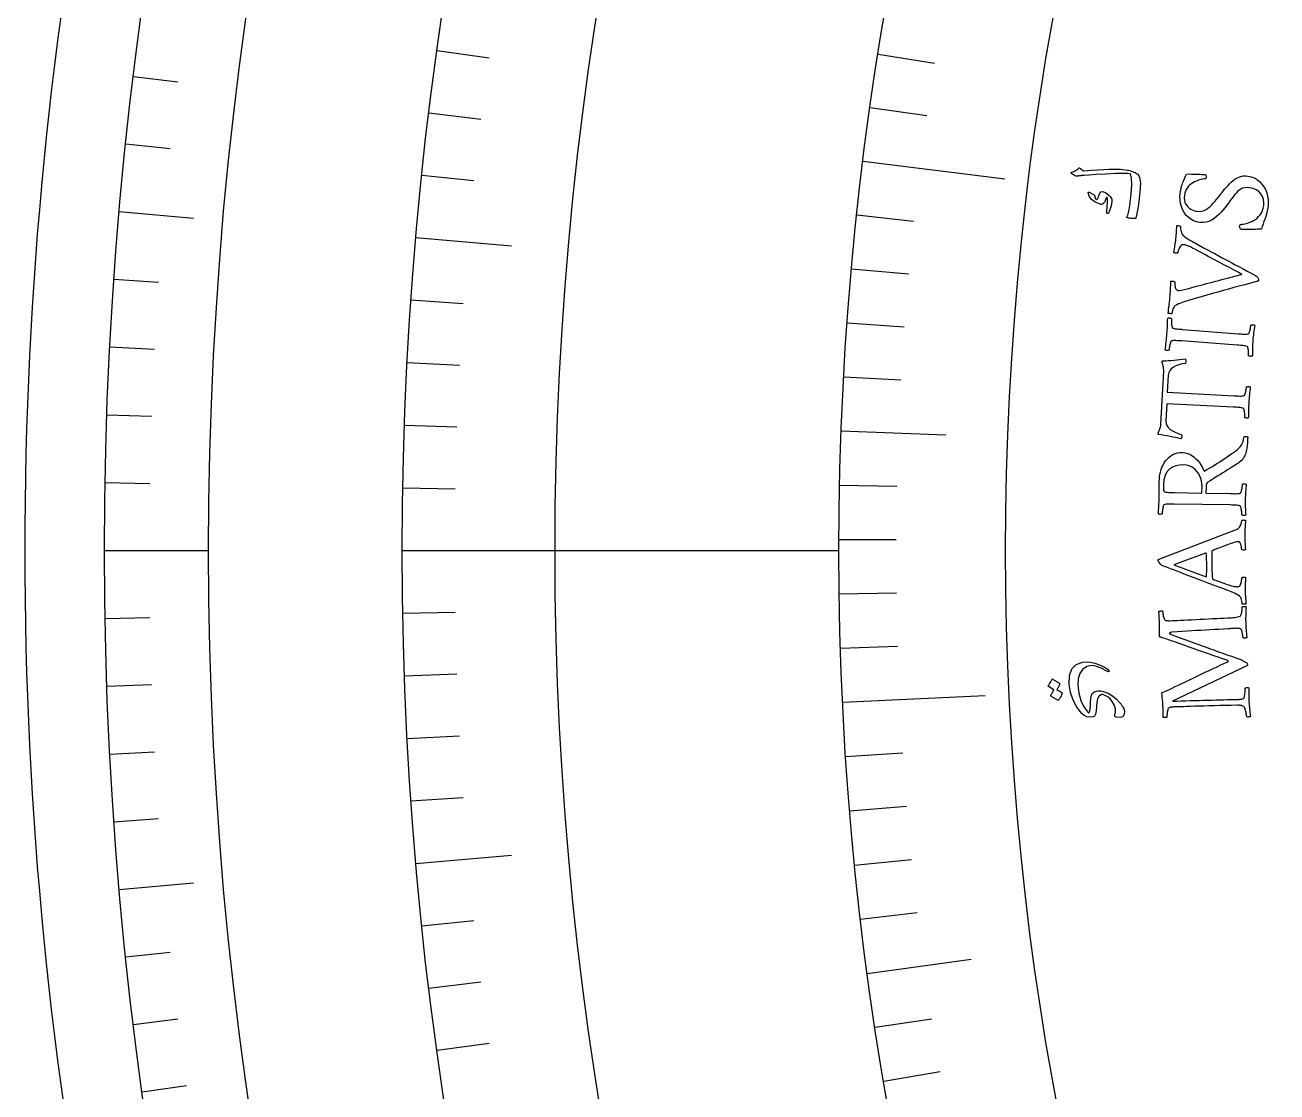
# Model space of a CAD drawing. Header units: millimetres. Extents: x -82 to 82, y -82 to 107.
# Drawn here: x -82.5 to -56.48, y -11.26 to 10.92 of the extents above; entities that cross this region are included whole.
import ezdxf

# ---------------------------------------------------------------- set-up
doc = ezdxf.new("R2010")
doc.units = ezdxf.units.MM
for name, color, linetype in [('CUT_OUTER', 1, 'Continuous'), ('ENGRAVE', 7, 'Continuous'), ('ENGRAVE_FINE', 8, 'Continuous'), ('TEXT', 5, 'Continuous')]:
    doc.layers.add(name, color=color, linetype=linetype)

msp = doc.modelspace()

# ---------------------------------------------------------------- linework, layer by layer
at = {"layer": 'CUT_OUTER'}
msp.add_lwpolyline([(-81.6798, -11.6043), (-81.7495, -11.1029), (-81.8161, -10.6011), (-81.8796, -10.0989), (-81.94, -9.5963), (-81.9973, -9.0933), (-82.0516, -8.59), (-82.1027, -8.0864), (-82.1508, -7.5825), (-82.1958, -7.0783), (-82.2377, -6.5738), (-82.2765, -6.0691), (-82.3122, -5.5641), (-82.3447, -5.059), (-82.3742, -4.5536), (-82.4006, -4.0481), (-82.4239, -3.5424), (-82.4441, -3.0366), (-82.4612, -2.5307), (-82.4752, -2.0247), (-82.486, -1.5186), (-82.4938, -1.0124), (-82.4984, -0.5062), (-82.5, 0), (-82.4984, 0.5062), (-82.4938, 1.0124), (-82.486, 1.5186), (-82.4752, 2.0247), (-82.4612, 2.5307), (-82.4441, 3.0366), (-82.4239, 3.5424), (-82.4006, 4.0481), (-82.3742, 4.5536), (-82.3447, 5.059), (-82.3122, 5.5641), (-82.2765, 6.0691), (-82.2377, 6.5738), (-82.1958, 7.0783), (-82.1508, 7.5825), (-82.1027, 8.0864), (-82.0516, 8.59), (-81.9973, 9.0933), (-81.94, 9.5963), (-81.8796, 10.0989), (-81.8161, 10.6011), (-81.7495, 11.1029)], dxfattribs=at)
at = {"layer": 'ENGRAVE'}
for points in [[(-65.0863, 8.0925), (-62.139, 7.7261)], [(-80.5423, 7.0465), (-79.0014, 6.9117)], [(-74.3784, 6.5073), (-72.3895, 6.3333)], [(-65.5404, 2.4851), (-63.364, 2.4026)], [(-80.85, 0), (-78.6844, 0)], [(-74.6625, 0), (-65.5875, 0)], [(-65.5115, -3.1567), (-62.5449, -3.0137)], [(-74.3784, -6.5073), (-72.3895, -6.3333)], [(-80.5423, -7.0465), (-79.0014, -6.9117)], [(-64.9956, -8.7913), (-62.8373, -8.4993)]]:
    msp.add_lwpolyline(points, dxfattribs=at)
for radius in [80.85, 80.85, 78.6844, 74.6625, 74.6625, 71.4862, 65.5875, 65.5875, 62.1225]:
    msp.add_circle((0, 0), radius, dxfattribs=at)
at = {"layer": 'ENGRAVE_FINE'}
for points in [[(-73.9359, 10.391), (-72.8575, 10.2395)], [(-64.771, 10.3166), (-63.5978, 10.1298)], [(-80.2474, 9.8531), (-79.3261, 9.74)], [(-64.9382, 9.2062), (-63.7619, 9.0395)], [(-74.106, 9.0991), (-73.0251, 8.9664)], [(-80.4071, 8.4511), (-79.4841, 8.3541)], [(-74.2535, 7.8044), (-73.1705, 7.6905)], [(-65.2155, 6.9758), (-64.0342, 6.8494)], [(-65.3255, 5.8563), (-64.1423, 5.7502)], [(-80.6531, 5.6398), (-79.7272, 5.5751)], [(-74.4806, 5.2082), (-73.3943, 5.1322)], [(-65.4164, 4.7345), (-64.2315, 4.6488)], [(-80.7392, 4.2314), (-79.8123, 4.1828)], [(-74.5602, 3.9075), (-73.4727, 3.8505)], [(-65.488, 3.6107), (-64.3018, 3.5453)], [(-80.8007, 2.8216), (-79.8732, 2.7892)], [(-74.617, 2.6057), (-73.5287, 2.5677)], [(-80.8377, 1.411), (-79.9097, 1.3948)], [(-74.6511, 1.303), (-73.5623, 1.284)], [(-65.5734, 1.3582), (-64.3857, 1.3336)], [(-65.5871, 0.2302), (-64.3991, 0.2261)], [(-65.5813, -0.8985), (-64.3935, -0.8822)], [(-74.6511, -1.303), (-73.5623, -1.284)], [(-80.8377, -1.411), (-79.9097, -1.3948)], [(-65.5562, -2.0276), (-64.3687, -1.9908)], [(-74.617, -2.6057), (-73.5287, -2.5677)], [(-80.8007, -2.8216), (-79.8732, -2.7892)], [(-74.5602, -3.9075), (-73.4727, -3.8505)], [(-80.7392, -4.2314), (-79.8123, -4.1828)], [(-65.4473, -4.2855), (-64.2619, -4.2079)], [(-74.4806, -5.2082), (-73.3943, -5.1322)], [(-65.3637, -5.4138), (-64.1797, -5.3157)], [(-80.6531, -5.6398), (-79.7272, -5.5751)], [(-65.2605, -6.541), (-64.0784, -6.4225)], [(-65.1378, -7.667), (-63.958, -7.5281)], [(-74.2535, -7.8044), (-73.1705, -7.6905)], [(-80.4071, -8.4511), (-79.4841, -8.3541)], [(-74.106, -9.0991), (-73.0251, -8.9664)], [(-80.2474, -9.8531), (-79.3261, -9.74)], [(-64.8339, -9.9136), (-63.6596, -9.734)], [(-73.9359, -10.391), (-72.8575, -10.2395)], [(-64.6528, -11.0336), (-63.4817, -10.8338)], [(-80.0632, -11.2521), (-79.1441, -11.123)]]:
    msp.add_lwpolyline(points, dxfattribs=at)
at = {"layer": 'TEXT'}
for points in [[(-60.7457, 7.8654), (-60.7245, 7.8734), (-60.7043, 7.882), (-60.6851, 7.8912), (-60.6669, 7.9011), (-60.6496, 7.9116), (-60.6332, 7.9229), (-60.6179, 7.9351), (-60.6034, 7.9482), (-60.5956, 7.9529), (-60.5872, 7.9537), (-60.5781, 7.9506), (-60.5683, 7.9436), (-60.5173, 7.9026), (-60.5117, 7.8985), (-60.507, 7.8955), (-60.503, 7.8935), (-60.4998, 7.8926), (-60.346, 7.9038), (-60.2071, 7.9128), (-60.0832, 7.9196), (-59.9743, 7.9242), (-59.8804, 7.9267), (-59.8018, 7.9269), (-59.7383, 7.9248), (-59.6901, 7.9205), (-59.5996, 7.9085), (-59.5711, 7.9031), (-59.5427, 7.8963), (-59.5144, 7.8881), (-59.4861, 7.8785), (-59.4579, 7.8674), (-59.4298, 7.8546), (-59.4019, 7.8403), (-59.374, 7.8243), (-59.3375, 7.7632), (-59.3236, 7.6374), (-59.332, 7.4468), (-59.362, 7.1913), (-59.3744, 7.1119), (-59.3878, 7.0386), (-59.4023, 6.9716), (-59.4178, 6.9107), (-59.4209, 6.9053), (-59.425, 6.9017), (-59.43, 6.8998), (-59.436, 6.8997), (-59.4645, 6.9013), (-59.4905, 6.903), (-59.5138, 6.9047), (-59.5346, 6.9065), (-59.553, 6.9083), (-59.5693, 6.9103), (-59.5835, 6.9123), (-59.5955, 6.9145), (-59.6023, 6.9161), (-59.6058, 6.919), (-59.6062, 6.9231), (-59.6033, 6.9285), (-59.5852, 6.9701), (-59.5691, 7.0246), (-59.5549, 7.0919), (-59.5426, 7.172), (-59.5133, 7.4123), (-59.501, 7.6017), (-59.5063, 7.7402), (-59.5294, 7.8279), (-59.5857, 7.8352), (-59.6893, 7.8372), (-59.8404, 7.8338), (-60.039, 7.825), (-60.238, 7.8142), (-60.3886, 7.8054), (-60.4908, 7.7985), (-60.5446, 7.7936), (-60.5594, 7.7918), (-60.5732, 7.7901), (-60.5861, 7.7886), (-60.598, 7.7871), (-60.6089, 7.7858), (-60.6185, 7.7845), (-60.627, 7.7833), (-60.6343, 7.7822), (-60.6501, 7.7809), (-60.6648, 7.7823), (-60.6785, 7.7865), (-60.6911, 7.7934), (-60.7567, 7.8381), (-60.7611, 7.8417), (-60.7638, 7.8453), (-60.7649, 7.8489), (-60.7643, 7.8525), (-60.7613, 7.8567), (-60.7572, 7.8602), (-60.752, 7.8631), (-60.7457, 7.8654)], [(-58.4954, 7.4193), (-58.4895, 7.4613), (-58.4828, 7.4995), (-58.4753, 7.5337), (-58.467, 7.564), (-58.458, 7.5926), (-58.448, 7.6213), (-58.4371, 7.6503), (-58.4252, 7.6796), (-58.4123, 7.7107), (-58.3982, 7.7455), (-58.3829, 7.7838), (-58.3663, 7.8258), (-58.3122, 7.8267), (-58.2573, 7.8266), (-58.2017, 7.8255), (-58.1453, 7.8234), (-58.0922, 7.8208), (-58.0463, 7.8183), (-58.0076, 7.8159), (-57.9761, 7.8135), (-57.9696, 7.8125), (-57.9644, 7.8084), (-57.9605, 7.8012), (-57.9579, 7.7911), (-57.9564, 7.7799), (-57.9555, 7.77), (-57.9553, 7.7612), (-57.9559, 7.7536), (-57.9579, 7.7444), (-57.961, 7.7364), (-57.9655, 7.7297), (-57.9711, 7.7242), (-57.9977, 7.7234), (-58.0266, 7.7201), (-58.0581, 7.7143), (-58.0919, 7.7059), (-58.1269, 7.6949), (-58.1615, 7.6811), (-58.1957, 7.6645), (-58.2296, 7.6452), (-58.2622, 7.6231), (-58.2925, 7.5982), (-58.3205, 7.5704), (-58.3462, 7.5398), (-58.3684, 7.5063), (-58.3858, 7.4698), (-58.3985, 7.4303), (-58.4065, 7.3879), (-58.4103, 7.334), (-58.4074, 7.2853), (-58.3978, 7.2419), (-58.3816, 7.2038), (-58.3604, 7.1705), (-58.3358, 7.1415), (-58.3078, 7.1167), (-58.2765, 7.0962), (-58.2435, 7.0797), (-58.2105, 7.0667), (-58.1773, 7.0573), (-58.144, 7.0515), (-58.0918, 7.0488), (-58.0431, 7.0539), (-57.9981, 7.0667), (-57.9567, 7.0872), (-57.9179, 7.1136), (-57.8808, 7.1441), (-57.8452, 7.1787), (-57.8111, 7.2173), (-57.7777, 7.258), (-57.7439, 7.2988), (-57.7096, 7.3397), (-57.675, 7.3806), (-57.6493, 7.4123), (-57.6223, 7.4455), (-57.594, 7.4804), (-57.5644, 7.5168), (-57.5335, 7.5535), (-57.5014, 7.5893), (-57.4678, 7.6242), (-57.433, 7.6582), (-57.3966, 7.6898), (-57.3585, 7.7175), (-57.3185, 7.7415), (-57.2767, 7.7616), (-57.2332, 7.7768), (-57.1878, 7.7856), (-57.1407, 7.7882), (-57.0917, 7.7845), (-57.0212, 7.7697), (-56.9564, 7.7453), (-56.8973, 7.7114), (-56.8439, 7.6679), (-56.7968, 7.6173), (-56.7566, 7.5617), (-56.7234, 7.5011), (-56.6972, 7.4357), (-56.6784, 7.3673), (-56.6675, 7.2981), (-56.6646, 7.228), (-56.6696, 7.1571), (-56.6799, 7.0906), (-56.6938, 7.0259), (-56.7113, 6.9627), (-56.7323, 6.9012), (-56.7543, 6.8421), (-56.7744, 6.786), (-56.7927, 6.7329), (-56.8091, 6.683), (-56.851, 6.6798), (-56.8942, 6.6773), (-56.9387, 6.6754), (-56.9846, 6.6742), (-57.0297, 6.6736), (-57.0719, 6.6733), (-57.1113, 6.6733), (-57.1478, 6.6737), (-57.1796, 6.6743), (-57.2046, 6.6751), (-57.223, 6.6759), (-57.2347, 6.6768), (-57.2405, 6.6848), (-57.2458, 6.6932), (-57.2504, 6.7021), (-57.2545, 6.7115), (-57.2577, 6.7211), (-57.2596, 6.7307), (-57.2604, 6.7404), (-57.2598, 6.7501), (-57.2569, 6.7612), (-57.2512, 6.7695), (-57.2426, 6.775), (-57.2312, 6.7776), (-57.2094, 6.7804), (-57.1836, 6.785), (-57.1539, 6.7914), (-57.1203, 6.7996), (-57.0843, 6.8102), (-57.0474, 6.8239), (-57.0096, 6.8405), (-56.9709, 6.8602), (-56.933, 6.8835), (-56.8976, 6.9108), (-56.8646, 6.9423), (-56.8342, 6.9779), (-56.8076, 7.0184), (-56.7865, 7.0646), (-56.7708, 7.1165), (-56.7604, 7.1741), (-56.7579, 7.2374), (-56.7668, 7.2979), (-56.7871, 7.3558), (-56.8188, 7.411), (-56.8613, 7.4595), (-56.9142, 7.4971), (-56.9775, 7.5239), (-57.0513, 7.5397), (-57.1054, 7.5436), (-57.1541, 7.5403), (-57.1974, 7.5297), (-57.2353, 7.5119), (-57.2698, 7.4883), (-57.3026, 7.4607), (-57.3339, 7.4289), (-57.3635, 7.393), (-57.3928, 7.3543), (-57.4229, 7.3141), (-57.4539, 7.2723), (-57.4858, 7.229), (-57.5236, 7.181), (-57.563, 7.1322), (-57.6041, 7.0826), (-57.6467, 7.0323), (-57.6916, 6.984), (-57.7391, 6.9403), (-57.7895, 6.9013), (-57.8425, 6.8671), (-57.8986, 6.8401), (-57.9582, 6.8232), (-58.0211, 6.8161), (-58.0874, 6.8191), (-58.1566, 6.8321), (-58.22, 6.8543), (-58.2776, 6.8857), (-58.3293, 6.9263), (-58.3747, 6.9741), (-58.4133, 7.0271), (-58.4451, 7.0852), (-58.47, 7.1485), (-58.4877, 7.2149), (-58.4979, 7.2822), (-58.5005, 7.3503), (-58.4954, 7.4193)], [(-60.4089, 7.4397), (-60.408, 7.4431), (-60.4063, 7.446), (-60.4036, 7.4483), (-60.4001, 7.45), (-60.3972, 7.4504), (-60.394, 7.4502), (-60.3907, 7.4496), (-60.3872, 7.4484), (-60.294, 7.3971), (-60.2847, 7.3911), (-60.2777, 7.3851), (-60.273, 7.3792), (-60.2707, 7.3734), (-60.2669, 7.3491), (-60.2607, 7.3281), (-60.2519, 7.3104), (-60.2407, 7.2959), (-60.2343, 7.2925), (-60.2267, 7.2951), (-60.2179, 7.3038), (-60.2079, 7.3184), (-60.2031, 7.3284), (-60.1984, 7.3388), (-60.1939, 7.3495), (-60.1896, 7.3606), (-60.1855, 7.3723), (-60.1816, 7.3845), (-60.1777, 7.3973), (-60.1741, 7.4108), (-60.1487, 7.4556), (-60.1068, 7.4658), (-60.0482, 7.4413), (-59.973, 7.3822), (-59.9514, 7.3591), (-59.9349, 7.337), (-59.9238, 7.3161), (-59.9178, 7.2963), (-59.9161, 7.2752), (-59.9178, 7.2464), (-59.923, 7.2101), (-59.9317, 7.1662), (-59.9366, 7.1438), (-59.942, 7.1227), (-59.948, 7.1028), (-59.9546, 7.0842), (-59.9613, 7.0667), (-59.9679, 7.0504), (-59.9744, 7.0353), (-59.9807, 7.0213), (-59.9867, 7.013), (-59.9931, 7.0072), (-59.9999, 7.0042), (-60.0072, 7.0037), (-60.0143, 7.0057), (-60.0191, 7.0098), (-60.0215, 7.016), (-60.0216, 7.0242), (-60.0203, 7.0503), (-60.0184, 7.0799), (-60.0158, 7.113), (-60.0125, 7.1494), (-60.0063, 7.2175), (-60.004, 7.271), (-60.0055, 7.3098), (-60.0108, 7.3341), (-60.0127, 7.3374), (-60.0154, 7.3393), (-60.0189, 7.34), (-60.0233, 7.3394), (-60.0262, 7.3381), (-60.029, 7.3353), (-60.0317, 7.3312), (-60.0344, 7.3256), (-60.0539, 7.2733), (-60.0631, 7.2515), (-60.0737, 7.2332), (-60.0858, 7.2184), (-60.0994, 7.207), (-60.1148, 7.1979), (-60.1301, 7.1932), (-60.1454, 7.193), (-60.1606, 7.1973), (-60.261, 7.2439), (-60.3359, 7.2998), (-60.3852, 7.3651), (-60.4089, 7.4397)], [(-58.7074, 5.2501), (-58.7036, 5.2953), (-58.7004, 5.3398), (-58.6977, 5.3836), (-58.6956, 5.4268), (-58.6936, 5.4695), (-58.6915, 5.5118), (-58.6892, 5.5537), (-58.6868, 5.5953), (-58.6797, 5.597), (-58.6701, 5.5976), (-58.6579, 5.5971), (-58.6433, 5.5954), (-58.6292, 5.5929), (-58.6189, 5.5899), (-58.6123, 5.5863), (-58.6094, 5.5821), (-58.6097, 5.5746), (-58.6095, 5.5632), (-58.6087, 5.548), (-58.6075, 5.529), (-58.6052, 5.5082), (-58.6015, 5.4879), (-58.5963, 5.468), (-58.5897, 5.4485), (-58.5809, 5.4314), (-58.569, 5.4187), (-58.5541, 5.4103), (-58.5361, 5.4063), (-58.5076, 5.4069), (-58.4668, 5.4128), (-58.4135, 5.4239), (-58.3477, 5.4403), (-58.3135, 5.4495), (-58.274, 5.4601), (-58.2292, 5.4722), (-58.1793, 5.4857), (-58.1254, 5.5003), (-58.0688, 5.5154), (-58.0095, 5.5311), (-57.9475, 5.5474), (-57.8841, 5.5641), (-57.8207, 5.5809), (-57.7573, 5.5978), (-57.6939, 5.6149), (-57.6318, 5.6315), (-57.5721, 5.6474), (-57.515, 5.6623), (-57.4604, 5.6765), (-57.4096, 5.6895), (-57.3636, 5.7013), (-57.3224, 5.7118), (-57.2861, 5.7209), (-57.2562, 5.7285), (-57.2339, 5.7343), (-57.2194, 5.7382), (-57.2126, 5.7402), (-57.2216, 5.7455), (-57.2382, 5.7547), (-57.2622, 5.7678), (-57.2938, 5.7848), (-57.3315, 5.805), (-57.374, 5.8277), (-57.4214, 5.8528), (-57.4737, 5.8803), (-57.5297, 5.9099), (-57.5885, 5.9411), (-57.6502, 5.9738), (-57.7147, 6.0082), (-57.7808, 6.0434), (-57.8474, 6.079), (-57.9145, 6.1149), (-57.9821, 6.151), (-58.0489, 6.1868), (-58.1136, 6.2216), (-58.1764, 6.2553), (-58.2372, 6.288), (-58.2601, 6.3001), (-58.2838, 6.3116), (-58.3083, 6.3225), (-58.3335, 6.3327), (-58.3582, 6.3416), (-58.381, 6.3486), (-58.4019, 6.3536), (-58.4209, 6.3565), (-58.442, 6.3564), (-58.4608, 6.3512), (-58.4774, 6.3409), (-58.4917, 6.3255), (-58.5041, 6.3071), (-58.5147, 6.2878), (-58.5238, 6.2677), (-58.5311, 6.2466), (-58.5369, 6.2267), (-58.5413, 6.21), (-58.5443, 6.1966), (-58.5459, 6.1865), (-58.5509, 6.182), (-58.559, 6.1792), (-58.5702, 6.1783), (-58.5846, 6.1791), (-58.5992, 6.1813), (-58.6111, 6.1847), (-58.6202, 6.1893), (-58.6265, 6.195), (-58.621, 6.2326), (-58.6155, 6.2692), (-58.6098, 6.3047), (-58.6041, 6.3391), (-58.5985, 6.3735), (-58.5933, 6.409), (-58.5885, 6.4457), (-58.5841, 6.4834), (-58.5807, 6.5144), (-58.5779, 6.542), (-58.5756, 6.5663), (-58.5739, 6.5872), (-58.5725, 6.6064), (-58.5713, 6.6254), (-58.5704, 6.6442), (-58.5695, 6.6629), (-58.5687, 6.6826), (-58.5676, 6.7044), (-58.5663, 6.7283), (-58.5647, 6.7543), (-58.5575, 6.7558), (-58.5476, 6.756), (-58.5351, 6.7547), (-58.52, 6.752), (-58.5056, 6.7488), (-58.4954, 6.7456), (-58.4894, 6.7426), (-58.4876, 6.7397), (-58.4881, 6.7284), (-58.4874, 6.7113), (-58.4856, 6.6886), (-58.4827, 6.6602), (-58.4773, 6.6302), (-58.4681, 6.6029), (-58.455, 6.5782), (-58.4382, 6.5562), (-58.4223, 6.5405), (-58.3995, 6.5221), (-58.3698, 6.501), (-58.3331, 6.4771), (-58.2934, 6.4526), (-58.2544, 6.4295), (-58.2161, 6.4077), (-58.1786, 6.3872), (-58.0915, 6.34), (-58.0081, 6.2949), (-57.9282, 6.2519), (-57.852, 6.211), (-57.7783, 6.1714), (-57.7058, 6.1323), (-57.6348, 6.0939), (-57.565, 6.056), (-57.4952, 6.0181), (-57.4241, 5.9797), (-57.3516, 5.9406), (-57.2777, 5.9009), (-57.2012, 5.8598), (-57.1207, 5.8162), (-57.0361, 5.7703), (-56.9476, 5.722), (-56.9244, 5.7082), (-56.9055, 5.6944), (-56.8907, 5.6805), (-56.8802, 5.6665), (-56.873, 5.6524), (-56.8682, 5.6385), (-56.8659, 5.6246), (-56.866, 5.6108), (-56.8676, 5.607), (-56.8713, 5.6037), (-56.8773, 5.601), (-56.8855, 5.5988), (-56.8942, 5.5969), (-56.9016, 5.5948), (-56.9079, 5.5927), (-56.913, 5.5904), (-57.0363, 5.5572), (-57.1555, 5.5251), (-57.2705, 5.4939), (-57.3814, 5.4638), (-57.4906, 5.434), (-57.6008, 5.4037), (-57.7118, 5.373), (-57.8237, 5.342), (-57.9389, 5.3095), (-58.0599, 5.2748), (-58.1867, 5.2377), (-58.3193, 5.1983), (-58.36, 5.1863), (-58.3986, 5.1743), (-58.4351, 5.1623), (-58.4694, 5.1503), (-58.5021, 5.1377), (-58.5334, 5.1241), (-58.5635, 5.1095), (-58.5922, 5.0938), (-58.6035, 5.0862), (-58.6141, 5.0757), (-58.6238, 5.0622), (-58.6328, 5.0458), (-58.6408, 5.028), (-58.6478, 5.0103), (-58.6537, 4.9926), (-58.6585, 4.975), (-58.6623, 4.9586), (-58.6653, 4.9445), (-58.6673, 4.9326), (-58.6685, 4.9229), (-58.6709, 4.9219), (-58.6781, 4.9216), (-58.6898, 4.922), (-58.7063, 4.9232), (-58.7229, 4.9248), (-58.7351, 4.9264), (-58.743, 4.9279), (-58.7464, 4.9295), (-58.7411, 4.9757), (-58.7358, 5.0178), (-58.7307, 5.0558), (-58.7258, 5.0897), (-58.721, 5.1236), (-58.7163, 5.1616), (-58.7118, 5.2038), (-58.7074, 5.2501)], [(-58.7696, 4.5015), (-58.7667, 4.5425), (-58.7643, 4.5831), (-58.7625, 4.6231), (-58.7612, 4.6627), (-58.7601, 4.7025), (-58.7586, 4.7431), (-58.7569, 4.7846), (-58.755, 4.827), (-58.7479, 4.8313), (-58.739, 4.8339), (-58.728, 4.8347), (-58.7151, 4.8337), (-58.7024, 4.8315), (-58.6917, 4.8286), (-58.6833, 4.8249), (-58.677, 4.8206), (-58.6776, 4.8103), (-58.6779, 4.7963), (-58.678, 4.7788), (-58.6779, 4.7577), (-58.6774, 4.7351), (-58.6762, 4.7132), (-58.6745, 4.692), (-58.6722, 4.6714), (-58.6689, 4.6532), (-58.6643, 4.6393), (-58.6582, 4.6295), (-58.6508, 4.6239), (-58.6361, 4.6189), (-58.6193, 4.6146), (-58.6003, 4.6111), (-58.5791, 4.6083), (-58.5564, 4.6059), (-58.5325, 4.6035), (-58.5077, 4.6013), (-58.4817, 4.5992), (-58.4775, 4.5989), (-58.4734, 4.5985), (-58.4692, 4.5982), (-58.465, 4.5979), (-58.4608, 4.5975), (-58.4567, 4.5972), (-58.4525, 4.5969), (-58.4483, 4.5966), (-57.2866, 4.5052), (-57.2825, 4.5049), (-57.2783, 4.5045), (-57.2741, 4.5042), (-57.2699, 4.5039), (-57.2657, 4.5036), (-57.2616, 4.5032), (-57.2574, 4.5029), (-57.2532, 4.5026), (-57.2273, 4.5006), (-57.2027, 4.4989), (-57.1792, 4.4975), (-57.157, 4.4964), (-57.1363, 4.4959), (-57.1174, 4.4964), (-57.1004, 4.4979), (-57.0852, 4.5005), (-57.078, 4.5048), (-57.0709, 4.5133), (-57.0637, 4.5259), (-57.0566, 4.5428), (-57.0499, 4.562), (-57.044, 4.5821), (-57.0389, 4.6029), (-57.0346, 4.6244), (-57.0311, 4.6447), (-57.0285, 4.6615), (-57.0266, 4.6749), (-57.0255, 4.6849), (-57.0186, 4.6881), (-57.0096, 4.6902), (-56.9987, 4.6913), (-56.9857, 4.6914), (-56.9728, 4.6902), (-56.9622, 4.6877), (-56.9537, 4.6838), (-56.9475, 4.6785), (-56.9536, 4.6378), (-56.9593, 4.5979), (-56.9648, 4.5588), (-56.9701, 4.5206), (-56.9749, 4.4825), (-56.9793, 4.4439), (-56.9831, 4.4047), (-56.9864, 4.3649), (-56.9891, 4.3261), (-56.9913, 4.2868), (-56.9929, 4.2472), (-56.9941, 4.2072), (-56.9949, 4.1668), (-56.9955, 4.1261), (-56.9959, 4.085), (-56.9961, 4.0435), (-57.0031, 4.0393), (-57.012, 4.0367), (-57.0229, 4.0358), (-57.0358, 4.0366), (-57.0486, 4.0387), (-57.0593, 4.0414), (-57.0678, 4.0449), (-57.0742, 4.0491), (-57.0737, 4.0591), (-57.0735, 4.0727), (-57.0736, 4.0897), (-57.074, 4.1102), (-57.0749, 4.1323), (-57.0768, 4.1539), (-57.0795, 4.175), (-57.0832, 4.1957), (-57.0876, 4.2138), (-57.0928, 4.2273), (-57.0986, 4.2362), (-57.1051, 4.2404), (-57.1227, 4.2467), (-57.1428, 4.2519), (-57.1654, 4.2561), (-57.1906, 4.2593), (-57.2175, 4.2619), (-57.2455, 4.2645), (-57.2746, 4.2669), (-57.3047, 4.2692), (-58.4667, 4.3558), (-58.497, 4.3579), (-58.5263, 4.3599), (-58.5548, 4.3615), (-58.5825, 4.363), (-58.6084, 4.3636), (-58.6319, 4.3627), (-58.6528, 4.3604), (-58.6712, 4.3567), (-58.6793, 4.3535), (-58.6868, 4.3454), (-58.6935, 4.3324), (-58.6995, 4.3145), (-58.705, 4.2939), (-58.71, 4.2727), (-58.7144, 4.251), (-58.7184, 4.2286), (-58.7217, 4.2078), (-58.7243, 4.1905), (-58.7261, 4.1766), (-58.7271, 4.1663), (-58.7339, 4.163), (-58.7429, 4.1607), (-58.7538, 4.1594), (-58.7668, 4.1591), (-58.7797, 4.1601), (-58.7904, 4.1626), (-58.7988, 4.1665), (-58.8051, 4.1719), (-58.8006, 4.2143), (-58.7959, 4.2564), (-58.791, 4.2981), (-58.786, 4.3395), (-58.7811, 4.3805), (-58.7767, 4.4211), (-58.7729, 4.4615), (-58.7696, 4.5015)], [(-58.8355, 3.7187), (-58.8352, 3.7371), (-58.8365, 3.7581), (-58.8394, 3.7817), (-58.8438, 3.808), (-58.8489, 3.8337), (-58.854, 3.8559), (-58.8589, 3.8745), (-58.8637, 3.8895), (-58.8678, 3.9003), (-58.8708, 3.9093), (-58.8724, 3.9164), (-58.8727, 3.9216), (-58.8721, 3.926), (-58.8707, 3.9308), (-58.8686, 3.9358), (-58.8658, 3.9412), (-58.8031, 3.9444), (-58.7414, 3.9482), (-58.6807, 3.9526), (-58.6211, 3.9576), (-58.5624, 3.9632), (-58.5047, 3.9693), (-58.4481, 3.9761), (-58.3925, 3.9834), (-58.3897, 3.9798), (-58.3867, 3.9752), (-58.3834, 3.9694), (-58.3799, 3.9626), (-58.3769, 3.955), (-58.3753, 3.9467), (-58.3752, 3.9378), (-58.3766, 3.9283), (-58.3784, 3.9142), (-58.3818, 3.9031), (-58.3867, 3.8949), (-58.3932, 3.8896), (-58.4624, 3.8777), (-58.526, 3.8607), (-58.584, 3.8387), (-58.6363, 3.8117), (-58.6801, 3.7792), (-58.7123, 3.7409), (-58.7329, 3.6969), (-58.742, 3.6471), (-58.7628, 3.294), (-57.3734, 3.2162), (-57.3433, 3.2145), (-57.3141, 3.2132), (-57.286, 3.212), (-57.259, 3.2111), (-57.2336, 3.211), (-57.2106, 3.2122), (-57.19, 3.2148), (-57.1718, 3.2187), (-57.1647, 3.2232), (-57.1577, 3.2318), (-57.1509, 3.2447), (-57.1442, 3.2616), (-57.1379, 3.281), (-57.1325, 3.3009), (-57.1279, 3.3214), (-57.1241, 3.3424), (-57.1211, 3.3621), (-57.1188, 3.3786), (-57.1173, 3.3918), (-57.1164, 3.4017), (-57.1096, 3.405), (-57.1007, 3.4073), (-57.0897, 3.4087), (-57.0768, 3.409), (-57.0639, 3.4082), (-57.0532, 3.4059), (-57.0446, 3.4022), (-57.0383, 3.397), (-57.0434, 3.3562), (-57.0483, 3.3161), (-57.0529, 3.277), (-57.0573, 3.2386), (-57.0613, 3.2005), (-57.0648, 3.1618), (-57.0677, 3.1225), (-57.0701, 3.0827), (-57.072, 3.0437), (-57.0733, 3.0045), (-57.074, 2.9648), (-57.0743, 2.9248), (-57.0741, 2.8844), (-57.0738, 2.8437), (-57.0733, 2.8026), (-57.0726, 2.7611), (-57.0795, 2.7567), (-57.0883, 2.7539), (-57.0992, 2.7528), (-57.1122, 2.7533), (-57.125, 2.7551), (-57.1357, 2.7576), (-57.1443, 2.7609), (-57.1508, 2.7649), (-57.1505, 2.775), (-57.1507, 2.7885), (-57.1511, 2.8055), (-57.152, 2.8261), (-57.1534, 2.8481), (-57.1557, 2.8696), (-57.159, 2.8907), (-57.1631, 2.9113), (-57.1679, 2.9293), (-57.1734, 2.9427), (-57.1794, 2.9515), (-57.186, 2.9555), (-57.2037, 2.9614), (-57.2239, 2.9662), (-57.2466, 2.9699), (-57.2719, 2.9725), (-57.2989, 2.9745), (-57.3269, 2.9764), (-57.356, 2.9782), (-57.3862, 2.9798), (-58.7759, 3.052), (-58.7935, 2.6931), (-58.7898, 2.6426), (-58.774, 2.5966), (-58.7461, 2.5551), (-58.7061, 2.5181), (-58.657, 2.4853), (-58.6017, 2.4567), (-58.5404, 2.4321), (-58.4729, 2.4115), (-58.467, 2.4056), (-58.463, 2.3969), (-58.4608, 2.3855), (-58.4605, 2.3713), (-58.4602, 2.3618), (-58.4613, 2.3532), (-58.4637, 2.3456), (-58.4674, 2.339), (-58.4717, 2.3332), (-58.4755, 2.3283), (-58.479, 2.3243), (-58.4821, 2.3211), (-58.5367, 2.3343), (-58.5923, 2.3468), (-58.6489, 2.3587), (-58.7067, 2.3699), (-58.7655, 2.3806), (-58.8254, 2.3911), (-58.8863, 2.4013), (-58.9483, 2.4111), (-58.9502, 2.4187), (-58.9508, 2.427), (-58.9502, 2.4359), (-58.9483, 2.4455), (-58.9457, 2.4548), (-58.943, 2.4631), (-58.9402, 2.4703), (-58.9372, 2.4765), (-58.931, 2.4904), (-58.9244, 2.507), (-58.9175, 2.5263), (-58.9104, 2.5483), (-58.9039, 2.5708), (-58.8991, 2.5917), (-58.8958, 2.6112), (-58.8943, 2.6291)], [(-58.9286, 1.487), (-58.9254, 1.5344), (-58.9184, 1.5824), (-58.9074, 1.631), (-58.8926, 1.6803), (-58.8741, 1.7287), (-58.8521, 1.7751), (-58.8266, 1.8193), (-58.7977, 1.8615), (-58.7653, 1.9005), (-58.7293, 1.9352), (-58.6897, 1.9656), (-58.6466, 1.9918), (-58.6001, 2.0126), (-58.55, 2.0269), (-58.4965, 2.0346), (-58.4396, 2.0358), (-58.3912, 2.0307), (-58.3438, 2.0187), (-58.2972, 1.9999), (-58.2516, 1.9742), (-58.2079, 1.9432), (-58.1671, 1.9085), (-58.1292, 1.8701), (-58.0942, 1.8279), (-58.0631, 1.7836), (-58.0369, 1.7385), (-58.0155, 1.6928), (-57.999, 1.6463), (-57.9392, 1.6808), (-57.8817, 1.7146), (-57.8267, 1.7477), (-57.7742, 1.78), (-57.723, 1.8124), (-57.6719, 1.8454), (-57.6209, 1.8791), (-57.57, 1.9134), (-57.5179, 1.949), (-57.4631, 1.9865), (-57.4055, 2.0259), (-57.3452, 2.0673), (-57.3075, 2.0957), (-57.2746, 2.1255), (-57.2465, 2.1567), (-57.2233, 2.1892), (-57.2042, 2.2252), (-57.1888, 2.2666), (-57.1769, 2.3136), (-57.1687, 2.3661), (-57.1617, 2.3703), (-57.1523, 2.3723), (-57.1406, 2.3722), (-57.1266, 2.3699), (-57.1129, 2.3667), (-57.1023, 2.364), (-57.0949, 2.3618), (-57.0906, 2.3601), (-57.0939, 2.2952), (-57.098, 2.236), (-57.1032, 2.1826), (-57.1093, 2.135), (-57.116, 2.0932), (-57.1229, 2.0575), (-57.1302, 2.0279), (-57.1378, 2.0043), (-57.1447, 1.9893), (-57.1532, 1.9716), (-57.1634, 1.9512), (-57.1753, 1.928), (-57.1904, 1.9037), (-57.2101, 1.8799), (-57.2346, 1.8566), (-57.2637, 1.8338), (-57.2778, 1.8241), (-57.2973, 1.8112), (-57.3221, 1.795), (-57.3522, 1.7754), (-57.3868, 1.7531), (-57.4249, 1.7289), (-57.4666, 1.7026), (-57.5118, 1.6743), (-57.5596, 1.6445), (-57.6089, 1.6136), (-57.6599, 1.5816), (-57.7124, 1.5486), (-57.7654, 1.5154), (-57.8179, 1.4828), (-57.8698, 1.4508), (-57.9212, 1.4194), (-57.9362, 1.4061), (-57.9471, 1.3878), (-57.9539, 1.3644), (-57.9567, 1.336), (-57.9598, 1.1928), (-57.4513, 1.1823), (-57.4472, 1.1822), (-57.443, 1.1821), (-57.4388, 1.182), (-57.4346, 1.182), (-57.4304, 1.1819), (-57.4262, 1.1818), (-57.422, 1.1817), (-57.4178, 1.1816), (-57.3919, 1.1812), (-57.3672, 1.1809), (-57.3437, 1.1809), (-57.3214, 1.181), (-57.3007, 1.1817), (-57.2819, 1.1833), (-57.265, 1.1858), (-57.25, 1.1893), (-57.2431, 1.194), (-57.2364, 1.2029), (-57.23, 1.2159), (-57.2239, 1.2331), (-57.2183, 1.2527), (-57.2136, 1.2731), (-57.2097, 1.2942), (-57.2067, 1.3159), (-57.2044, 1.3363), (-57.2027, 1.3533), (-57.2015, 1.3668), (-57.201, 1.3768), (-57.1943, 1.3804), (-57.1855, 1.383), (-57.1746, 1.3848), (-57.1617, 1.3856), (-57.1488, 1.3852), (-57.138, 1.3833), (-57.1293, 1.3799), (-57.1228, 1.3749), (-57.1265, 1.3339), (-57.13, 1.2937), (-57.1332, 1.2544), (-57.1362, 1.216), (-57.1388, 1.1777), (-57.1409, 1.1389), (-57.1425, 1.0995), (-57.1435, 1.0596), (-57.144, 1.0207), (-57.1439, 0.9814), (-57.1432, 0.9417), (-57.142, 0.9017), (-57.1405, 0.8614), (-57.1387, 0.8207), (-57.1368, 0.7796), (-57.1346, 0.7382), (-57.1413, 0.7336), (-57.1501, 0.7305), (-57.1609, 0.729), (-57.1738, 0.729), (-57.1867, 0.7303), (-57.1976, 0.7325), (-57.2062, 0.7354), (-57.2128, 0.7392), (-57.213, 0.7493), (-57.2136, 0.7628), (-57.2147, 0.7798), (-57.2162, 0.8003), (-57.2184, 0.8222), (-57.2215, 0.8437), (-57.2255, 0.8646), (-57.2303, 0.8851), (-57.2358, 0.9029), (-57.2417, 0.9161), (-57.248, 0.9246), (-57.2548, 0.9285), (-57.2727, 0.9337), (-57.2931, 0.9378), (-57.3159, 0.9407), (-57.3412, 0.9424), (-57.3683, 0.9434), (-57.3964, 0.9443), (-57.4255, 0.9451), (-57.4557, 0.9457), (-58.6209, 0.962), (-58.6512, 0.9624), (-58.6806, 0.9626), (-58.7092, 0.9626), (-58.7368, 0.9625), (-58.7628, 0.9616), (-58.7861, 0.9594), (-58.8069, 0.9559), (-58.8251, 0.9511), (-58.833, 0.9474), (-58.8399, 0.9389), (-58.8459, 0.9255), (-58.8509, 0.9073), (-58.8551, 0.8865), (-58.8589, 0.8653), (-58.8621, 0.8438), (-58.8647, 0.8219), (-58.8668, 0.8015), (-58.8684, 0.7845), (-58.8694, 0.7709), (-58.8697, 0.7607), (-58.8764, 0.7569), (-58.8852, 0.7541), (-58.8961, 0.7522), (-58.909, 0.7512), (-58.9219, 0.7514), (-58.9327, 0.7533), (-58.9414, 0.7567), (-58.948, 0.7617), (-58.9459, 0.8042), (-58.9437, 0.8462), (-58.9412, 0.8877), (-58.9386, 0.9286), (-58.9361, 0.9692), (-58.9341, 1.0096), (-58.9326, 1.0499), (-58.9316, 1.0899), (-58.931, 1.1321), (-58.9307, 1.176), (-58.9306, 1.2214), (-58.9309, 1.2685), (-58.931, 1.318), (-58.9307, 1.3709), (-58.9299, 1.4273), (-58.9286, 1.487)], [(-58.4229, 1.7774), (-58.5084, 1.7738), (-58.5863, 1.7578), (-58.6565, 1.7293), (-58.7191, 1.6881), (-58.7708, 1.6322), (-58.8086, 1.5592), (-58.8324, 1.4691), (-58.8421, 1.3621), (-58.8423, 1.3476), (-58.8422, 1.3297), (-58.8418, 1.3084), (-58.8411, 1.2836), (-58.8392, 1.26), (-58.835, 1.2418), (-58.8286, 1.2291), (-58.8201, 1.2219), (-58.8054, 1.2165), (-58.7864, 1.2123), (-58.7629, 1.2092), (-58.7351, 1.2073), (-58.705, 1.2061), (-58.6747, 1.205), (-58.6443, 1.2041), (-58.6136, 1.2034), (-58.0436, 1.1945), (-58.0404, 1.3407), (-58.0422, 1.3936), (-58.0501, 1.4455), (-58.0641, 1.4962), (-58.0842, 1.5459), (-58.1099, 1.593), (-58.1405, 1.6359), (-58.1761, 1.6745), (-58.2167, 1.709), (-58.2619, 1.7375), (-58.3113, 1.7584), (-58.365, 1.7717), (-58.4229, 1.7774)], [(-57.5219, -0.8261), (-57.5262, -0.8245), (-57.5391, -0.8197), (-57.5606, -0.8118), (-57.5907, -0.8006), (-57.6282, -0.7867), (-57.6718, -0.7706), (-57.7215, -0.7523), (-57.7774, -0.7318), (-57.8381, -0.7093), (-57.902, -0.6853), (-57.9693, -0.6597), (-58.0399, -0.6324), (-58.1127, -0.6043), (-58.1865, -0.5759), (-58.2614, -0.5472), (-58.3372, -0.5183), (-58.4129, -0.4896), (-58.4869, -0.4612), (-58.5593, -0.4333), (-58.6301, -0.4059), (-58.6981, -0.3794), (-58.7618, -0.3545), (-58.8213, -0.331), (-58.8766, -0.3092), (-58.8882, -0.3018), (-58.9005, -0.2911), (-58.9135, -0.277), (-58.9272, -0.2595), (-58.9395, -0.2414), (-58.9483, -0.2256), (-58.9536, -0.2122), (-58.9554, -0.201), (-58.9553, -0.1984), (-58.955, -0.1964), (-58.9546, -0.1949), (-58.954, -0.1939), (-58.9532, -0.1929), (-58.9522, -0.1914), (-58.9511, -0.1893), (-58.9498, -0.1867), (-57.4903, 0.3723), (-57.4181, 0.3991), (-57.3642, 0.4194), (-57.3284, 0.4332), (-57.3109, 0.4406), (-57.296, 0.449), (-57.2821, 0.4608), (-57.2692, 0.4759), (-57.2574, 0.4942), (-57.2468, 0.5143), (-57.2378, 0.5343), (-57.2304, 0.5543), (-57.2245, 0.5744), (-57.22, 0.5926), (-57.2168, 0.6072), (-57.2149, 0.6182), (-57.2142, 0.6256), (-57.2062, 0.6302), (-57.1963, 0.633), (-57.1845, 0.6341), (-57.1708, 0.6334), (-57.1576, 0.6319), (-57.1474, 0.6304), (-57.1402, 0.6289), (-57.1359, 0.6275), (-57.139, 0.5884), (-57.1419, 0.5514), (-57.1446, 0.5165), (-57.1471, 0.4836), (-57.1492, 0.4502), (-57.1508, 0.4137), (-57.1519, 0.3741), (-57.1524, 0.3313), (-57.1524, 0.2862), (-57.1518, 0.2451), (-57.1506, 0.208), (-57.1489, 0.1748), (-57.1468, 0.1417), (-57.1445, 0.1046), (-57.142, 0.0635), (-57.1394, 0.0184), (-57.146, 0.0136), (-57.1547, 0.0104), (-57.1656, 0.0088), (-57.1785, 0.0087), (-57.1914, 0.01), (-57.2022, 0.0125), (-57.211, 0.0162), (-57.2176, 0.0212), (-57.2182, 0.0354), (-57.22, 0.0531), (-57.2231, 0.0742), (-57.2273, 0.0988), (-57.2326, 0.1231), (-57.2387, 0.1432), (-57.2458, 0.1592), (-57.2537, 0.171), (-57.2603, 0.1759), (-57.269, 0.1794), (-57.2798, 0.1815), (-57.2928, 0.1822), (-57.3075, 0.1811), (-57.3267, 0.1778), (-57.3502, 0.1722), (-57.378, 0.1644), (-57.4091, 0.1549), (-57.442, 0.1441), (-57.4769, 0.1321), (-57.5137, 0.1188), (-57.5512, 0.105), (-57.5881, 0.0911), (-57.6246, 0.0772), (-57.6605, 0.0632), (-57.6945, 0.0499), (-57.7255, 0.0378), (-57.7532, 0.0269), (-57.7779, 0.0172), (-57.798, 0.0092), (-57.8125, 0.0035), (-57.8211, 0.0001), (-57.824, -0.001), (-57.8243, -0.0014), (-57.8254, -0.0024), (-57.8271, -0.0042), (-57.8296, -0.0066), (-57.832, -0.0094), (-57.8338, -0.0122), (-57.8348, -0.015), (-57.8352, -0.0178), (-57.8364, -0.0401), (-57.8372, -0.0648), (-57.8377, -0.0919), (-57.8378, -0.1215), (-57.8378, -0.1518), (-57.8377, -0.1811), (-57.8376, -0.2093), (-57.8375, -0.2364), (-57.8374, -0.2434), (-57.8374, -0.2505), (-57.8374, -0.2575), (-57.8374, -0.2645), (-57.8373, -0.2713), (-57.8373, -0.2778), (-57.8373, -0.2839), (-57.8372, -0.2897), (-57.8369, -0.3301), (-57.8364, -0.3675), (-57.8358, -0.4016), (-57.8349, -0.4326), (-57.8337, -0.4641), (-57.832, -0.4998), (-57.8296, -0.5398), (-57.8266, -0.5839), (-57.8263, -0.5854), (-57.8255, -0.5874), (-57.8242, -0.5896), (-57.8223, -0.5922), (-57.8205, -0.5947), (-57.8192, -0.5964), (-57.8184, -0.5974), (-57.8181, -0.5978), (-57.8146, -0.5991), (-57.8041, -0.6029), (-57.7865, -0.6093), (-57.762, -0.6182), (-57.7326, -0.6289), (-57.7006, -0.6406), (-57.666, -0.6533), (-57.6287, -0.6671), (-57.5907, -0.6808), (-57.554, -0.6937), (-57.5185, -0.7058), (-57.4842, -0.7169), (-57.4505, -0.7279), (-57.4197, -0.7366), (-57.3916, -0.7431), (-57.3664, -0.7474), (-57.3439, -0.7502), (-57.3238, -0.7521), (-57.3061, -0.7531), (-57.2909, -0.7534), (-57.2764, -0.7505), (-57.2634, -0.7423), (-57.2522, -0.7287), (-57.2425, -0.7097), (-57.2345, -0.688), (-57.2281, -0.6659), (-57.2232, -0.6435), (-57.2198, -0.6207), (-57.2176, -0.6), (-57.216, -0.5836), (-57.2151, -0.5715), (-57.2148, -0.5638), (-57.2106, -0.5612), (-57.2034, -0.5589), (-57.1932, -0.5569), (-57.18, -0.5552), (-57.1663, -0.5542), (-57.1545, -0.5542), (-57.1446, -0.5553), (-57.1366, -0.5575), (-57.1378, -0.5829), (-57.1389, -0.6063), (-57.1401, -0.6279), (-57.1413, -0.6476), (-57.1425, -0.6663), (-57.1436, -0.685), (-57.1448, -0.7037), (-57.146, -0.7224), (-57.1469, -0.7426), (-57.1475, -0.7657), (-57.1477, -0.7917), (-57.1474, -0.8207), (-57.1468, -0.85), (-57.1459, -0.8768), (-57.1447, -0.9012), (-57.1431, -0.9231), (-57.1414, -0.9439), (-57.1396, -0.9646), (-57.1379, -0.9854), (-57.1361, -1.0061), (-57.1343, -1.0282), (-57.1325, -1.0531), (-57.1305, -1.0808), (-57.1286, -1.1112), (-57.1328, -1.1137), (-57.14, -1.1156), (-57.1502, -1.1168), (-57.1634, -1.1174), (-57.1771, -1.1174), (-57.1889, -1.1165), (-57.1988, -1.115), (-57.2068, -1.1127), (-57.2079, -1.0981), (-57.2106, -1.0792), (-57.2149, -1.0559), (-57.2209, -1.0284), (-57.2287, -1.0012), (-57.2382, -0.9791), (-57.2496, -0.9621), (-57.2628, -0.9501), (-57.2905, -0.9305), (-57.3197, -0.9125), (-57.3504, -0.896), (-57.3827, -0.8811), (-57.4162, -0.8671), (-57.4505, -0.8533), (-57.4858, -0.8396), (-57.5219, -0.8261)], [(-58.6252, -0.2993), (-57.9583, -0.5459), (-57.958, -0.5458), (-57.9569, -0.5455), (-57.9552, -0.5451), (-57.9528, -0.5444), (-57.9503, -0.5436), (-57.9486, -0.5426), (-57.9475, -0.5415), (-57.9472, -0.5402), (-57.9462, -0.5122), (-57.9453, -0.4815), (-57.9446, -0.4483), (-57.9441, -0.4124), (-57.9437, -0.377), (-57.9435, -0.3453), (-57.9434, -0.3173), (-57.9434, -0.293), (-57.9437, -0.2615), (-57.9444, -0.2316), (-57.9454, -0.2033), (-57.9467, -0.1765), (-57.9481, -0.1499), (-57.9496, -0.1221), (-57.9511, -0.0931), (-57.9525, -0.0628), (-57.9529, -0.0603), (-57.9542, -0.0582), (-57.9564, -0.0568), (-57.9595, -0.0558), (-57.9625, -0.0552), (-57.9647, -0.0547), (-57.966, -0.0545), (-57.9665, -0.0544)], [(-58.8557, -3.184), (-58.8578, -3.1495), (-58.8603, -3.1171), (-58.8632, -3.0868), (-58.8665, -3.0588), (-58.8699, -3.0323), (-58.873, -3.0069), (-58.8759, -2.9826), (-58.8786, -2.9593), (-58.8489, -2.9473), (-58.8121, -2.9313), (-58.7682, -2.9112), (-58.7171, -2.887), (-58.66, -2.8596), (-58.5978, -2.8299), (-58.5308, -2.7979), (-58.4587, -2.7635), (-58.383, -2.7275), (-58.3051, -2.6901), (-58.225, -2.6515), (-58.1426, -2.6117), (-58.0592, -2.5715), (-57.9759, -2.5317), (-57.8927, -2.4924), (-57.8097, -2.4536), (-57.7281, -2.4158), (-57.6495, -2.3796), (-57.5737, -2.3451), (-57.5009, -2.3121), (-57.4985, -2.3102), (-57.4969, -2.3077), (-57.4959, -2.3046), (-57.4957, -2.3007), (-57.4966, -2.2969), (-57.4988, -2.2939), (-57.5024, -2.2916), (-57.5074, -2.29), (-57.6097, -2.2546), (-57.7069, -2.2209), (-57.7989, -2.1891), (-57.8857, -2.159), (-57.97, -2.1297), (-58.0543, -2.1002), (-58.1385, -2.0703), (-58.2228, -2.0402), (-58.3092, -2.0092), (-58.4001, -1.9767), (-58.4953, -1.9426), (-58.5949, -1.9069), (-58.6282, -1.895), (-58.6628, -1.8828), (-58.6989, -1.8702), (-58.7363, -1.8573), (-58.7732, -1.8448), (-58.8077, -1.8332), (-58.8396, -1.8226), (-58.8691, -1.813), (-58.8938, -1.805), (-58.9115, -1.7993), (-58.922, -1.7959), (-58.9256, -1.7947), (-58.9238, -1.7306), (-58.9229, -1.6725), (-58.9228, -1.6205), (-58.9235, -1.5746), (-58.9247, -1.5364), (-58.9262, -1.4958), (-58.9282, -1.4529), (-58.9305, -1.4077), (-58.9329, -1.3639), (-58.9352, -1.3253), (-58.9373, -1.2918), (-58.9394, -1.2636), (-58.9347, -1.262), (-58.9262, -1.2604), (-58.9138, -1.2587), (-58.8976, -1.257), (-58.8817, -1.2554), (-58.8704, -1.2543), (-58.8636, -1.2536), (-58.8613, -1.2533), (-58.8607, -1.2648), (-58.8594, -1.2793), (-58.8572, -1.2969), (-58.8543, -1.3174), (-58.8507, -1.3392), (-58.8464, -1.3604), (-58.8413, -1.381), (-58.8356, -1.4011), (-58.8294, -1.419), (-58.823, -1.4329), (-58.8163, -1.4429), (-58.8093, -1.449), (-58.7987, -1.4526), (-58.7868, -1.4555), (-58.7735, -1.4577), (-58.7587, -1.4591), (-58.7437, -1.46), (-58.7294, -1.4605), (-58.7157, -1.4607), (-58.7028, -1.4606), (-58.6634, -1.4582), (-58.6149, -1.4555), (-58.5573, -1.4527), (-58.4906, -1.4496), (-58.4173, -1.4463), (-58.3395, -1.4427), (-58.2574, -1.4388), (-58.171, -1.4347), (-58.0826, -1.4304), (-57.9947, -1.4261), (-57.9074, -1.4218), (-57.8206, -1.4176), (-57.7365, -1.4135), (-57.6573, -1.4098), (-57.5829, -1.4063), (-57.5135, -1.4031), (-57.4749, -1.4006), (-57.4374, -1.3978), (-57.401, -1.3946), (-57.3656, -1.3911), (-57.3322, -1.3867), (-57.3016, -1.3806), (-57.2738, -1.3728), (-57.2489, -1.3633), (-57.2399, -1.3569), (-57.2322, -1.3463), (-57.2258, -1.3316), (-57.2207, -1.3127), (-57.2167, -1.2917), (-57.2133, -1.2706), (-57.2106, -1.2493), (-57.2086, -1.2279), (-57.2072, -1.2083), (-57.2062, -1.1928), (-57.2057, -1.1813), (-57.2056, -1.1737), (-57.1955, -1.1687), (-57.1844, -1.1653), (-57.1725, -1.1634), (-57.1597, -1.1631), (-57.1477, -1.1636), (-57.1383, -1.1644), (-57.1316, -1.1654), (-57.1275, -1.1666), (-57.1293, -1.2065), (-57.131, -1.2459), (-57.1325, -1.2848), (-57.1338, -1.3232), (-57.1347, -1.3621), (-57.1351, -1.4025), (-57.1348, -1.4445), (-57.134, -1.488), (-57.1325, -1.5335), (-57.1306, -1.5759), (-57.1282, -1.6151), (-57.1253, -1.6512), (-57.122, -1.6873), (-57.1185, -1.7265), (-57.1147, -1.7688), (-57.1106, -1.8142), (-57.1147, -1.8158), (-57.1216, -1.8174), (-57.1314, -1.8191), (-57.1439, -1.8208), (-57.1571, -1.822), (-57.169, -1.8216), (-57.1796, -1.8199), (-57.1888, -1.8167), (-57.1893, -1.8072), (-57.1905, -1.7953), (-57.1922, -1.7809), (-57.1946, -1.7642), (-57.1974, -1.7463), (-57.2006, -1.7283), (-57.2041, -1.7104), (-57.2079, -1.6925), (-57.212, -1.6758), (-57.2162, -1.6615), (-57.2205, -1.6497), (-57.2248, -1.6402), (-57.2311, -1.634), (-57.2412, -1.6289), (-57.2552, -1.625), (-57.2729, -1.6222), (-57.2918, -1.6203), (-57.3093, -1.619), (-57.3254, -1.6185), (-57.3401, -1.6185), (-57.3566, -1.6192), (-57.3753, -1.6202), (-57.3963, -1.6217), (-57.4196, -1.6236), (-57.4429, -1.6254), (-57.4639, -1.6269), (-57.4826, -1.6279), (-57.4991, -1.6286), (-57.5973, -1.6342), (-57.6935, -1.6397), (-57.7877, -1.6452), (-57.8801, -1.6506), (-57.972, -1.656), (-58.065, -1.6615), (-58.159, -1.667), (-58.2541, -1.6726), (-58.3515, -1.6784), (-58.4525, -1.6846), (-58.5573, -1.6914), (-58.6656, -1.6986), (-58.6707, -1.6991), (-58.6775, -1.7004), (-58.686, -1.7024), (-58.6962, -1.7052), (-58.7059, -1.7089), (-58.7127, -1.7135), (-58.7168, -1.7191), (-58.718, -1.7258), (-58.7167, -1.7287), (-58.7129, -1.732), (-58.7067, -1.7356), (-58.698, -1.7394), (-58.5939, -1.7781), (-58.4937, -1.8153), (-58.3974, -1.8508), (-58.3049, -1.8847), (-58.2151, -1.9175), (-58.127, -1.9498), (-58.0404, -1.9815), (-57.9553, -2.0126), (-57.8707, -2.0434), (-57.7854, -2.0743), (-57.6993, -2.1053), (-57.6125, -2.1362), (-57.5237, -2.1678), (-57.4315, -2.2002), (-57.3359, -2.2337), (-57.237, -2.2681), (-57.2298, -2.2715), (-57.2198, -2.2765), (-57.207, -2.2831), (-57.1913, -2.2913), (-57.1744, -2.3004), (-57.158, -2.3097), (-57.1422, -2.3192), (-57.1268, -2.3289), (-57.1134, -2.3385), (-57.1034, -2.3477), (-57.0966, -2.3565), (-57.0932, -2.365), (-57.0922, -2.3682), (-57.0922, -2.3726), (-57.0932, -2.378), (-57.0952, -2.3845), (-57.0964, -2.3859), (-57.0972, -2.3873), (-57.0976, -2.3887), (-57.0977, -2.3901), (-58.6569, -3.1334), (-58.5668, -3.1302), (-58.4753, -3.1272), (-58.3824, -3.1246), (-58.2881, -3.1222), (-58.1938, -3.1199), (-58.1009, -3.1174), (-58.0094, -3.1149), (-57.9193, -3.1123), (-57.832, -3.1097), (-57.7492, -3.1073), (-57.6707, -3.1052), (-57.5965, -3.1033), (-57.5281, -3.1016), (-57.4666, -3.1002), (-57.4121, -3.0989), (-57.3646, -3.0978), (-57.3255, -3.0969), (-57.2964, -3.0962), (-57.2773, -3.0957), (-57.2681, -3.0954), (-57.2581, -3.0947), (-57.2476, -3.0936), (-57.2366, -3.0921), (-57.225, -3.0903), (-57.2137, -3.0881), (-57.2033, -3.0856), (-57.1937, -3.0828), (-57.185, -3.0798), (-57.1762, -3.0726), (-57.1686, -3.0605), (-57.1623, -3.0434), (-57.1574, -3.0213), (-57.1535, -2.9967), (-57.1505, -2.972), (-57.1484, -2.9472), (-57.1471, -2.9222), (-57.1464, -2.8996), (-57.146, -2.8819), (-57.1459, -2.8691), (-57.146, -2.8611), (-57.1395, -2.8561), (-57.1304, -2.8527), (-57.1187, -2.8509), (-57.1046, -2.8507), (-57.0907, -2.8514), (-57.08, -2.8522), (-57.0725, -2.8532), (-57.068, -2.8544), (-57.0688, -2.8933), (-57.0695, -2.9293), (-57.0701, -2.9626), (-57.0707, -2.9932), (-57.0709, -3.0242), (-57.0704, -3.059), (-57.0691, -3.0976), (-57.067, -3.14), (-57.0643, -3.1851), (-57.0612, -3.2263), (-57.0577, -3.2637), (-57.0539, -3.2973), (-57.0498, -3.3309), (-57.0453, -3.3683), (-57.0403, -3.4094), (-57.0349, -3.4543), (-57.039, -3.456), (-57.0458, -3.4578), (-57.0555, -3.4597), (-57.068, -3.4619), (-57.0812, -3.4634), (-57.0931, -3.4634), (-57.1037, -3.462), (-57.113, -3.459), (-57.1139, -3.4488), (-57.1158, -3.4346), (-57.1187, -3.4164), (-57.1224, -3.3943), (-57.127, -3.3704), (-57.1322, -3.3467), (-57.1382, -3.3231), (-57.1448, -3.2998), (-57.1519, -3.2789), (-57.1595, -3.2624), (-57.1675, -3.2506), (-57.176, -3.2432), (-57.1907, -3.2352), (-57.2058, -3.2289), (-57.2214, -3.2244), (-57.2374, -3.2217), (-57.2544, -3.22), (-57.2729, -3.2188), (-57.293, -3.218), (-57.3146, -3.2177), (-57.4363, -3.2204), (-57.5557, -3.2232), (-57.6725, -3.2259), (-57.7869, -3.2287), (-57.8973, -3.2316), (-58.0018, -3.2344), (-58.1005, -3.2373), (-58.1935, -3.2401), (-58.2794, -3.2429), (-58.357, -3.2453), (-58.4261, -3.2475), (-58.4869, -3.2494), (-58.5376, -3.2509), (-58.5766, -3.2522), (-58.6039, -3.2532), (-58.6196, -3.2539), (-58.6347, -3.2548), (-58.6495, -3.2559), (-58.664, -3.2572), (-58.6781, -3.2586), (-58.6916, -3.2605), (-58.7044, -3.2632), (-58.7164, -3.2668), (-58.7277, -3.2713), (-58.7356, -3.2768), (-58.7426, -3.2868), (-58.7489, -3.3011), (-58.7544, -3.3199), (-58.7591, -3.3411), (-58.7632, -3.3626), (-58.7665, -3.3843), (-58.769, -3.4065), (-58.7709, -3.427), (-58.7721, -3.4441), (-58.7726, -3.4578), (-58.7724, -3.4681), (-58.7747, -3.4695), (-58.7817, -3.4708), (-58.7935, -3.472), (-58.8099, -3.4732), (-58.8266, -3.474), (-58.8389, -3.4742), (-58.8469, -3.4737), (-58.8505, -3.4727), (-58.851, -3.4414), (-58.8512, -3.4134), (-58.8512, -3.3885), (-58.8511, -3.3669), (-58.8509, -3.3468), (-58.8509, -3.3268), (-58.8511, -3.3068), (-58.8514, -3.2868), (-58.852, -3.2654), (-58.8529, -3.2411), (-58.8541, -3.214), (-58.8557, -3.184)], [(-59.8548, -3.4214), (-59.8381, -3.3603), (-59.841, -3.2933), (-59.8635, -3.2203), (-59.9056, -3.1414), (-59.9443, -3.0919), (-59.9895, -3.0513), (-60.0412, -3.0195), (-60.0995, -2.9967), (-60.111, -2.9947), (-60.1229, -2.995), (-60.1351, -2.9978), (-60.1477, -3.0028), (-60.186, -3.0344), (-60.2135, -3.0856), (-60.2301, -3.1563), (-60.2358, -3.2467), (-60.2403, -3.3358), (-60.2538, -3.4012), (-60.2763, -3.4427), (-60.3078, -3.4604), (-60.3756, -3.4661), (-60.4368, -3.4561), (-60.4915, -3.4304), (-60.5395, -3.3891), (-60.6417, -3.2545), (-60.7192, -3.1091), (-60.7718, -2.953), (-60.7996, -2.7862), (-60.7952, -2.6025), (-60.7465, -2.4633), (-60.6537, -2.3687), (-60.5172, -2.3188), (-60.4415, -2.3133), (-60.3587, -2.3212), (-60.2689, -2.3423), (-60.172, -2.3765), (-60.1449, -2.3887), (-60.1188, -2.4012), (-60.0936, -2.4142), (-60.0693, -2.4274), (-60.0457, -2.4412), (-60.0229, -2.4556), (-60.0007, -2.4706), (-59.9792, -2.4862), (-59.9702, -2.4946), (-59.9664, -2.5024), (-59.9678, -2.5094), (-59.9743, -2.5157), (-59.9825, -2.5194), (-59.9908, -2.5206), (-59.9993, -2.5192), (-60.0078, -2.5153), (-60.1343, -2.4438), (-60.2474, -2.4029), (-60.347, -2.3926), (-60.4334, -2.4131), (-60.5228, -2.4718), (-60.5842, -2.5554), (-60.6173, -2.6638), (-60.622, -2.7969), (-60.6005, -2.9662), (-60.5583, -3.1173), (-60.4955, -3.2503), (-60.4121, -3.365), (-60.4052, -3.3718), (-60.3986, -3.3741), (-60.3921, -3.372), (-60.386, -3.3655), (-60.3753, -3.3397), (-60.3674, -3.2955), (-60.3624, -3.233), (-60.3602, -3.1521), (-60.3544, -3.0697), (-60.3387, -3.0063), (-60.3132, -2.9618), (-60.2778, -2.9363), (-60.2354, -2.9233), (-60.1906, -2.9181), (-60.1432, -2.9207), (-60.0934, -2.9311), (-59.9947, -2.9678), (-59.9029, -3.0208), (-59.8179, -3.09), (-59.7396, -3.1754), (-59.7209, -3.1982), (-59.7046, -3.2204), (-59.6906, -3.242), (-59.6789, -3.263), (-59.6695, -3.2834), (-59.6623, -3.3029), (-59.6571, -3.3216), (-59.6542, -3.3395), (-59.6568, -3.4103), (-59.6854, -3.4553), (-59.7399, -3.4745), (-59.8204, -3.4678), (-59.8424, -3.4605), (-59.8555, -3.4503), (-59.8596, -3.4373), (-59.8548, -3.4214)], [(-60.9558, -2.9542), (-60.9534, -2.9565), (-60.9518, -2.9597), (-60.9512, -2.9639), (-60.9514, -2.9691), (-60.9573, -2.9881), (-60.964, -3.0064), (-60.9714, -3.0242), (-60.9795, -3.0415), (-60.9885, -3.0583), (-60.9984, -3.0749), (-61.0092, -3.0911), (-61.021, -3.1071), (-61.0247, -3.1102), (-61.0287, -3.1117), (-61.033, -3.1116), (-61.0376, -3.1098), (-61.1836, -3.026), (-61.1856, -3.0236), (-61.1858, -3.02), (-61.1841, -3.015), (-61.1807, -3.0088), (-61.1775, -3.0045), (-61.1731, -2.9975), (-61.1676, -2.9879), (-61.1609, -2.9755), (-61.1529, -2.9604), (-61.1436, -2.9424), (-61.1329, -2.9215), (-61.1208, -2.8977), (-61.234, -2.8308), (-61.2375, -2.8277), (-61.2385, -2.8234), (-61.237, -2.8181), (-61.233, -2.8118), (-61.2295, -2.8063), (-61.2243, -2.7976), (-61.2174, -2.7858), (-61.2087, -2.7708), (-61.1984, -2.7524), (-61.1863, -2.7303), (-61.1725, -2.7047), (-61.157, -2.6754), (-61.1544, -2.6723), (-61.1516, -2.6709), (-61.1488, -2.6711), (-61.146, -2.673), (-61.006, -2.7597), (-61.0035, -2.7619), (-61.002, -2.7652), (-61.0013, -2.7694), (-61.0016, -2.7746), (-61.0059, -2.7907), (-61.0111, -2.8063), (-61.0171, -2.8215), (-61.0239, -2.8363), (-61.0315, -2.8506), (-61.0396, -2.8645), (-61.0484, -2.8779), (-61.0577, -2.8909)]]:
    msp.add_lwpolyline(points, close=True, dxfattribs=at)

doc.saveas('drawing.dxf')
